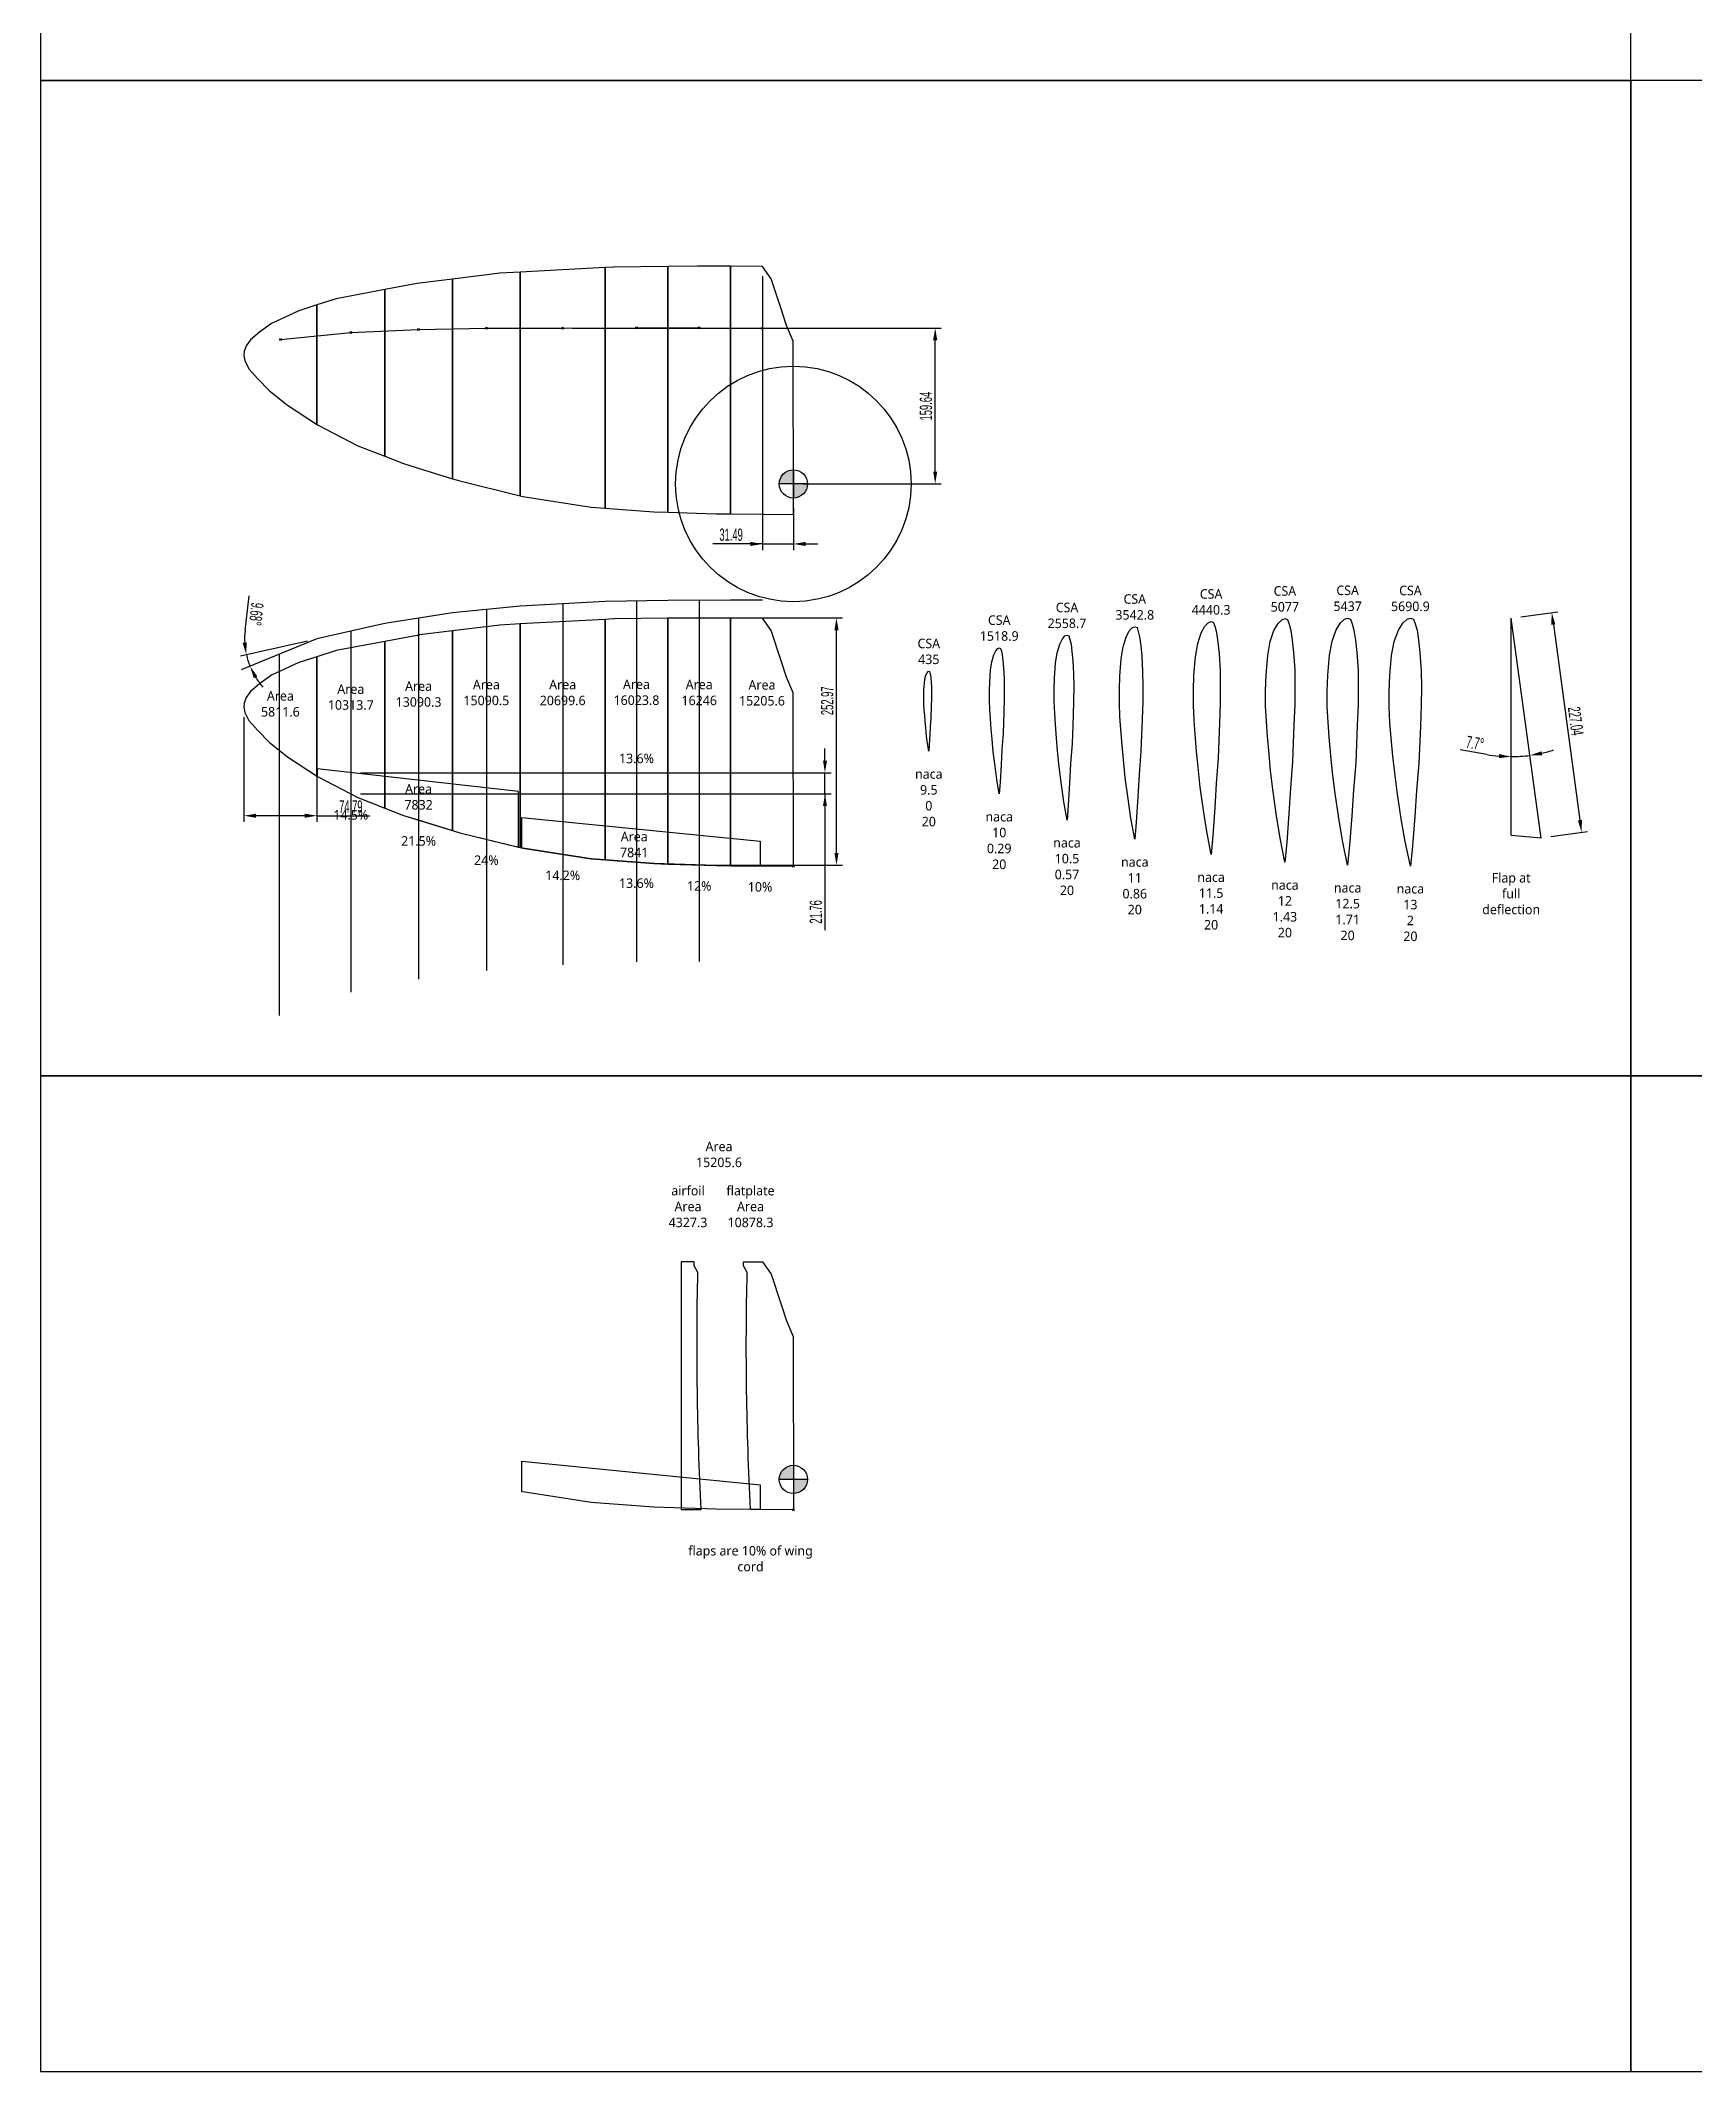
# Model space of a CAD drawing. Header units: centimetres. Extents: x -5325 to 32224, y -11540 to 14619.
# Drawn here: x 4337 to 6031, y 482 to 2562 of the extents above; entities that cross this region are included whole.
import ezdxf

# ---------------------------------------------------------------- set-up
doc = ezdxf.new("R2010")
doc.units = ezdxf.units.CM
doc.header["$PDMODE"] = 3
doc.header["$PDSIZE"] = -5
doc.layers.get('0').update_dxf_attribs({"color": 10})
doc.styles.add('SEACAD_arial_ttf', font='ARIALN.TTF')
doc.styles.get("Standard").update_dxf_attribs({"font": 'ARIALN.TTF', "width": 0.67})
doc.dimstyles.new('ISO-25', dxfattribs={"dimscale": 5, "dimtxt": 2.5, "dimasz": 2.5, "dimexe": 1.25, "dimexo": 2, "dimtad": 1, "dimdsep": 46, "dimtxsty": 'Standard', "dimcen": 2.5, "dimadec": 0, "dimazin": 0, "dimtfac": 1, "dimtmove": 0, "dimatfit": 3, "dimfxl": 1, "dimarcsym": 0})

# ---------------------------------------------------------------- blocks, each defined once
blk = doc.blocks.new('*D455')
at = {"color": 0, "lineweight": -2}
for p, q in [((4882, 2267.2), (5259.7, 2267.2)), ((5253.5, 2120.1), (5253.5, 2254.7)), ((5118.3, 2107.6), (5259.7, 2107.6))]:
    blk.add_line(p, q, dxfattribs=at)
at = {"color": 0}
for points in [[(5255.6, 2254.7), (5251.4, 2254.7), (5253.5, 2267.2)], [(5251.4, 2120.1), (5255.6, 2120.1), (5253.5, 2107.6)]]:
    blk.add_solid(points, dxfattribs=at)
at = {"layer": 'Defpoints', "color": 0}
for p in [(4872, 2267.2), (5253.5, 2267.2), (5108.3, 2107.6)]:
    blk.add_point(p, dxfattribs=at)
at = {"color": 0, "insert": (5244.1, 2187.2), "char_height": 12.5, "attachment_point": 5, "rotation": 90}
blk.add_mtext('159.64', dxfattribs=at)
blk = doc.blocks.new('*D473')
at = {"color": 0, "lineweight": -2}
for p, q in [((5076.8, 2320.4), (5076.8, 2039.9)), ((5108.3, 2083.1), (5108.3, 2039.9)), ((5076.8, 2046.1), (5025.7, 2046.1)), ((5064.3, 2046.1), (5051.8, 2046.1)), ((5076.8, 2046.1), (5108.3, 2046.1)), ((5120.8, 2046.1), (5133.3, 2046.1))]:
    blk.add_line(p, q, dxfattribs=at)
at = {"color": 0}
for points in [[(5064.3, 2044), (5064.3, 2048.2), (5076.8, 2046.1)], [(5120.8, 2048.2), (5120.8, 2044), (5108.3, 2046.1)]]:
    blk.add_solid(points, dxfattribs=at)
at = {"layer": 'Defpoints', "color": 0}
for p in [(5076.8, 2330.4), (5108.3, 2093.1), (5108.3, 2046.1)]:
    blk.add_point(p, dxfattribs=at)
at = {"color": 0, "insert": (5044.5, 2055.5), "char_height": 12.5, "attachment_point": 5}
blk.add_mtext('31.49', dxfattribs=at)
blk = doc.blocks.new('*D474')
at = {"color": 0, "lineweight": -2}
for p, q in [((4545.6, 1868.8), (4545.6, 1761.6)), ((4620.4, 1859.4), (4620.4, 1761.6)), ((4607.9, 1767.8), (4558.1, 1767.8)), ((4620.4, 1767.8), (4674.7, 1767.8))]:
    blk.add_line(p, q, dxfattribs=at)
at = {"color": 0}
for points in [[(4558.1, 1769.9), (4558.1, 1765.7), (4545.6, 1767.8)], [(4607.9, 1765.7), (4607.9, 1769.9), (4620.4, 1767.8)]]:
    blk.add_solid(points, dxfattribs=at)
at = {"layer": 'Defpoints', "color": 0}
for p in [(4545.6, 1878.8), (4620.4, 1869.4), (4545.6, 1767.8)]:
    blk.add_point(p, dxfattribs=at)
at = {"color": 0, "insert": (4655.1, 1777.2), "char_height": 12.5, "attachment_point": 5}
blk.add_mtext('74.79', dxfattribs=at)
blk = doc.blocks.new('*D523')
at = {"color": 0, "lineweight": -2}
for p, q in [((4546.8, 1957.5), (4550.9, 1993)), ((4610.6, 1946.7), (4542, 1931.3))]:
    blk.add_line(p, q, dxfattribs=at)
for start, end in [(173.3299, 183.0084), (192.6869, 202.3665), (212.045, 221.7235)]:
    blk.add_arc((4620.4, 1948.9), 74.1, start, end, dxfattribs=at)
at = {"color": 0}
for points in [[(4544.3, 1944.8), (4548.4, 1945.3), (4548.1, 1932.7)], [(4559.4, 1910.6), (4555.7, 1908.7), (4551.9, 1920.8)]]:
    blk.add_solid(points, dxfattribs=at)
at = {"layer": 'Defpoints', "color": 0}
for p in [(4689.8, 1964.6), (4620.4, 1948.9), (4620.4, 1948.9), (4542.9, 1917.1), (4550.4, 1924.7)]:
    blk.add_point(p, dxfattribs=at)
at = {"color": 0, "insert": (4558.2, 1974.2), "char_height": 12.5, "attachment_point": 5, "rotation": 263.3299}
blk.add_mtext('9.68%%d', dxfattribs=at)
blk = doc.blocks.new('*D531')
at = {"color": 0, "lineweight": -2}
for p, q in [((5021.9, 1970.3), (5158.7, 1970.3)), ((5152.4, 1729.8), (5152.4, 1957.8)), ((5021.9, 1717.3), (5158.7, 1717.3))]:
    blk.add_line(p, q, dxfattribs=at)
at = {"color": 0}
for points in [[(5154.5, 1957.8), (5150.3, 1957.8), (5152.4, 1970.3)], [(5150.3, 1729.8), (5154.5, 1729.8), (5152.4, 1717.3)]]:
    blk.add_solid(points, dxfattribs=at)
at = {"layer": 'Defpoints', "color": 0}
for p in [(5011.9, 1970.3), (5152.4, 1970.3), (5011.9, 1717.3)]:
    blk.add_point(p, dxfattribs=at)
at = {"color": 0, "insert": (5143, 1885.5), "char_height": 12.5, "attachment_point": 5, "rotation": 90}
blk.add_mtext('252.97', dxfattribs=at)
blk = doc.blocks.new('*D532')
at = {"color": 0, "lineweight": -2}
for p, q in [((5140.6, 1824.3), (5140.6, 1836.8)), ((4665.1, 1811.8), (5146.9, 1811.8)), ((5140.6, 1790.1), (5140.6, 1811.8)), ((4665.1, 1790.1), (5146.9, 1790.1)), ((5140.6, 1790.1), (5140.6, 1650.5)), ((5140.6, 1777.6), (5140.6, 1765.1))]:
    blk.add_line(p, q, dxfattribs=at)
at = {"color": 0}
for points in [[(5138.6, 1824.3), (5142.7, 1824.3), (5140.6, 1811.8)], [(5142.7, 1777.6), (5138.6, 1777.6), (5140.6, 1790.1)]]:
    blk.add_solid(points, dxfattribs=at)
at = {"layer": 'Defpoints', "color": 0}
for p in [(4655.1, 1811.8), (5140.6, 1811.8), (4655.1, 1790.1)]:
    blk.add_point(p, dxfattribs=at)
at = {"color": 0, "insert": (5131.3, 1669.3), "char_height": 12.5, "attachment_point": 5, "rotation": 90}
blk.add_mtext('21.76', dxfattribs=at)
blk = doc.blocks.new('*D596')
at = {"color": 0, "lineweight": -2}
for p, q in [((5853.2, 1971.6), (5891, 1976.7)), ((5886.5, 1963.5), (5913.7, 1763.3)), ((5883.8, 1746.6), (5921.6, 1751.8))]:
    blk.add_line(p, q, dxfattribs=at)
at = {"color": 0}
for points in [[(5888.6, 1963.8), (5884.4, 1963.2), (5884.8, 1975.9)], [(5911.6, 1763), (5915.8, 1763.6), (5915.4, 1750.9)]]:
    blk.add_solid(points, dxfattribs=at)
at = {"layer": 'Defpoints', "color": 0}
for p in [(5843.3, 1970.3), (5915.4, 1750.9), (5873.9, 1745.3)]:
    blk.add_point(p, dxfattribs=at)
at = {"color": 0, "insert": (5909.4, 1864.7), "char_height": 12.5, "attachment_point": 5, "rotation": 277.7364}
blk.add_mtext('227.04', dxfattribs=at)
blk = doc.blocks.new('*D597')
at = {"color": 0, "lineweight": -2}
blk.add_line((5818.4, 1830.5), (5791.1, 1835.3), dxfattribs=at)
for start, end in [(259.9085, 264.9542), (282.772, 287.8178), (270, 277.7262)]:
    blk.add_arc((5843.3, 1970.3), 142, start, end, dxfattribs=at)
at = {"color": 0}
for points in [[(5830.7, 1826.7), (5830.9, 1830.9), (5843.3, 1828.3)], [(5874.3, 1833.8), (5875.1, 1829.7), (5862.4, 1829.6)]]:
    blk.add_solid(points, dxfattribs=at)
at = {"layer": 'Defpoints', "color": 0}
for p in [(5843.3, 1970.3), (5843.3, 1970.3), (5856, 1828.8), (5843.3, 1748), (5873.9, 1745)]:
    blk.add_point(p, dxfattribs=at)
at = {"color": 0, "insert": (5806.4, 1842.1), "char_height": 12.5, "attachment_point": 5, "rotation": 349.9085}
blk.add_mtext('7.7%%d', dxfattribs=at)

msp = doc.modelspace()

# ---------------------------------------------------------------- hatches: boundary and pattern name
h = msp.add_hatch(color=3)
h.set_gradient(color1=(255, 0, 0), one_color=1, name='INVSPHERICAL')
h.paths.add_polyline_path([(5108.258, 2107.554), (5108.258, 2122.005, 0.41421356), (5093.807, 2107.554)])
h.paths.add_polyline_path([(5108.258, 2093.103, 0.41421356), (5122.709, 2107.554), (5108.258, 2107.554)])
h = msp.add_hatch(color=3)
h.set_gradient(color1=(255, 0, 0), one_color=1, name='INVSPHERICAL')
h.paths.add_polyline_path([(5108.258, 1088.183), (5108.258, 1102.634, 0.41421356), (5093.807, 1088.183)])
h.paths.add_polyline_path([(5108.258, 1073.732, 0.41421356), (5122.709, 1088.183), (5108.258, 1088.183)])

# ---------------------------------------------------------------- linework, layer by layer
for p, q in [((5108.258, 2122.005), (5108.258, 2093.103)), ((5122.709, 2107.554), (5093.807, 2107.554)), ((5108.258, 1102.634), (5108.258, 1073.732)), ((5122.709, 1088.183), (5093.807, 1088.183))]:
    msp.add_line(p, q)
at = {"color": 3}
for p, q in [((4793.894, 1978.962), (4793.894, 1609.257)), ((4872.035, 1984.857), (4872.035, 1615.153)), ((4947.597, 1987.728), (4947.597, 1618.024)), ((5011.851, 1988.384), (5011.851, 1618.68)), ((4655.073, 1956.757), (4655.073, 1587.053)), ((4724.484, 1969.986), (4724.484, 1600.282)), ((4581.636, 1933.007), (4581.636, 1563.302))]:
    msp.add_line(p, q, dxfattribs=at)
at = {"color": 7}
msp.add_line((5843.301, 1747.966), (5843.301, 1970.261), dxfattribs=at)
at = {"color": 253}
msp.add_line((5873.864, 1744.992), (5843.301, 1970.261), dxfattribs=at)
at = {"color": 1}
msp.add_line((5843.301, 1747.966), (5873.864, 1745.292), dxfattribs=at)
for points in [[(4337.44, 2520.743), (5965.815, 2520.743), (5965.815, 3540.114), (4337.44, 3540.114)], [(4337.44, 1501.372), (5965.815, 1501.372), (5965.815, 2520.743), (4337.44, 2520.743)], [(5965.815, 1501.372), (7594.19, 1501.372), (7594.19, 2520.743), (5965.815, 2520.743)], [(5459.454, 1761.329), (5457.883, 1743.723), (5453.93, 1765.29), (5450.963, 1785.054), (5448.191, 1806.548), (5446.205, 1825.245), (5444.897, 1840.081), (5443.6, 1856.173), (5442.712, 1869.313), (5442.137, 1883.138), (5442.087, 1896.91), (5442.539, 1910.869), (5443.8, 1928.374), (5445.892, 1940.763), (5448.93, 1950.757), (5452.245, 1956.992), (5455.389, 1960.383), (5457.883, 1961.382), (5460.155, 1960.521), (5461.509, 1956.35), (5462.815, 1950.843), (5463.967, 1942.066), (5465.016, 1931.188), (5465.938, 1915.626), (5466.129, 1900.443), (5465.99, 1884.855), (5465.338, 1866.645), (5464.164, 1833.867), (5462.349, 1810), (5461.15, 1787.251)], [(5537.821, 1747.436), (5536.024, 1728.159), (5531.5, 1751.794), (5528.105, 1773.45), (5524.932, 1797), (5522.659, 1817.485), (5521.163, 1833.738), (5519.679, 1851.367), (5518.662, 1865.761), (5518.004, 1880.904), (5517.947, 1895.988), (5518.464, 1911.274), (5519.907, 1930.441), (5522.302, 1944.003), (5525.777, 1954.936), (5529.571, 1961.754), (5533.17, 1965.456), (5536.024, 1966.541), (5538.623, 1965.59), (5540.173, 1961.017), (5541.668, 1954.981), (5542.986, 1945.364), (5544.186, 1933.446), (5545.241, 1916.399), (5545.46, 1899.771), (5545.301, 1882.699), (5544.555, 1862.757), (5543.212, 1826.862), (5541.135, 1800.73), (5539.763, 1775.82)], [(5613.55, 1740.299), (5611.586, 1720.132), (5606.644, 1744.882), (5602.935, 1767.559), (5599.468, 1792.216), (5596.985, 1813.662), (5595.35, 1830.677), (5593.729, 1849.132), (5592.617, 1864.2), (5591.899, 1880.05), (5591.837, 1895.836), (5592.401, 1911.832), (5593.978, 1931.886), (5596.594, 1946.071), (5600.392, 1957.501), (5604.536, 1964.623), (5608.468, 1968.484), (5611.586, 1969.61), (5614.426, 1968.605), (5616.119, 1963.814), (5617.753, 1957.492), (5619.192, 1947.422), (5620.504, 1934.946), (5621.657, 1917.101), (5621.896, 1899.698), (5621.722, 1881.832), (5620.907, 1860.965), (5619.44, 1823.404), (5617.17, 1796.063), (5615.671, 1769.998)], [(5677.913, 1737.73), (5675.84, 1717.286), (5670.62, 1742.4), (5666.703, 1765.407), (5663.042, 1790.422), (5660.419, 1812.176), (5658.693, 1829.436), (5656.98, 1848.154), (5655.807, 1863.437), (5655.048, 1879.512), (5654.982, 1895.519), (5655.578, 1911.737), (5657.244, 1932.067), (5660.007, 1946.442), (5664.017, 1958.02), (5668.394, 1965.227), (5672.547, 1969.129), (5675.84, 1970.261), (5678.839, 1969.232), (5680.627, 1964.368), (5682.353, 1957.952), (5683.873, 1947.737), (5685.258, 1935.081), (5686.476, 1916.982), (5686.728, 1899.334), (5686.544, 1881.218), (5685.683, 1860.062), (5684.134, 1821.979), (5681.737, 1794.263), (5680.154, 1767.837)], [(5742.277, 1736.823), (5740.114, 1716.32), (5734.669, 1741.533), (5730.581, 1764.628), (5726.762, 1789.736), (5724.026, 1811.57), (5722.224, 1828.891), (5720.438, 1847.676), (5719.213, 1863.013), (5718.421, 1879.143), (5718.353, 1895.203), (5718.975, 1911.472), (5720.713, 1931.862), (5723.595, 1946.274), (5727.779, 1957.876), (5732.346, 1965.093), (5736.678, 1968.994), (5740.114, 1970.118), (5743.243, 1969.076), (5745.109, 1964.19), (5746.909, 1957.748), (5748.495, 1947.494), (5749.94, 1934.792), (5751.21, 1916.631), (5751.473, 1898.924), (5751.282, 1880.75), (5750.384, 1859.527), (5748.767, 1821.326), (5746.266, 1793.527), (5744.615, 1767.021)], [(5320.041, 1802.197), (5319.062, 1790.082), (5316.598, 1804.896), (5314.748, 1818.476), (5313.02, 1833.245), (5311.782, 1846.095), (5310.967, 1856.293), (5310.158, 1867.354), (5309.604, 1876.387), (5309.246, 1885.892), (5309.215, 1895.363), (5309.496, 1904.965), (5310.283, 1917.009), (5311.587, 1925.539), (5313.48, 1932.425), (5315.547, 1936.728), (5317.507, 1939.074), (5319.062, 1939.772), (5320.478, 1939.19), (5321.322, 1936.327), (5322.137, 1932.546), (5322.855, 1926.514), (5323.509, 1919.038), (5324.083, 1908.339), (5324.203, 1897.899), (5324.116, 1887.178), (5323.709, 1874.651), (5322.978, 1852.103), (5321.846, 1835.682), (5321.099, 1820.031)], [(5389.777, 1778.729), (5388.473, 1763.41), (5385.191, 1782.158), (5382.727, 1799.342), (5380.425, 1818.03), (5378.776, 1834.288), (5377.69, 1847.189), (5376.614, 1861.183), (5375.876, 1872.61), (5375.398, 1884.634), (5375.357, 1896.613), (5375.732, 1908.756), (5376.779, 1923.986), (5378.517, 1934.769), (5381.038, 1943.469), (5383.791, 1948.903), (5386.402, 1951.861), (5388.473, 1952.737), (5390.359, 1951.994), (5391.483, 1948.37), (5392.568, 1943.583), (5393.524, 1935.952), (5394.395, 1926.493), (5395.16, 1912.958), (5395.319, 1899.753), (5395.204, 1886.193), (5394.662, 1870.352), (5393.688, 1841.837), (5392.181, 1821.072), (5391.185, 1801.281)], [(5247.472, 1840.448), (5246.961, 1833.803), (5245.674, 1841.922), (5244.708, 1849.365), (5243.805, 1857.46), (5243.158, 1864.504), (5242.732, 1870.094), (5242.31, 1876.157), (5242.021, 1881.109), (5241.833, 1886.32), (5241.817, 1891.513), (5241.964, 1896.778), (5242.375, 1903.384), (5243.056, 1908.063), (5244.045, 1911.841), (5245.125, 1914.204), (5246.149, 1915.493), (5246.961, 1915.879), (5247.701, 1915.562), (5248.142, 1913.994), (5248.567, 1911.922), (5248.942, 1908.616), (5249.284, 1904.518), (5249.584, 1898.652), (5249.646, 1892.928), (5249.601, 1887.049), (5249.389, 1880.18), (5249.007, 1867.816), (5248.415, 1858.811), (5248.025, 1850.228)], [(4826.954, 1735.637), (4826.954, 1792.618), (4620.543, 1815.708), (4620.543, 1808.085), (4620.903, 1807.848), (4662.122, 1786.417), (4709.124, 1768.153), (4766.683, 1750.379)], [(5074.128, 1716.337), (5028.996, 1716.72), (4965.294, 1718.824), (4901.182, 1723.561), (4831.163, 1734.608), (4830.318, 1734.814), (4830.318, 1766.054), (5074.128, 1741.76)], [(4337.44, 482), (5965.815, 482), (5965.815, 1501.372), (4337.44, 1501.372)], [(5965.815, 482), (7594.19, 482), (7594.19, 1501.372), (5965.815, 1501.372)], [(5074.128, 1057.213), (5028.996, 1057.597), (4965.294, 1059.701), (4901.182, 1064.437), (4831.163, 1075.484), (4830.318, 1075.691), (4830.318, 1106.931), (5074.128, 1082.637)]]:
    msp.add_lwpolyline(points, close=True, dxfattribs=at)
for points in [[(4915.471, 2329.125), (4828.6, 2324.453), (4828.6, 2095.482), (4831.163, 2094.855), (4901.182, 2083.809), (4915.471, 2082.753)], [(4979.724, 2330.195), (4924.616, 2329.617), (4923.93, 2329.58), (4923.93, 2329.58), (4915.471, 2329.125), (4915.471, 2082.753), (4923.93, 2082.128), (4923.93, 2082.128), (4965.294, 2079.072), (4979.724, 2078.595)], [(5043.978, 2330.437), (5010.019, 2330.512), (4979.724, 2330.195), (4979.724, 2078.595), (5028.996, 2076.968), (5043.978, 2076.84)], [(5043.978, 2076.84), (5108.273, 2076.294), (5108.191, 2253.838), (5101.289, 2269.892), (5095.854, 2286.706), (5085.664, 2317.619), (5076.765, 2330.364), (5043.978, 2330.437)], [(4828.6, 2324.453), (4807.56, 2323.321), (4759.189, 2317.334), (4759.189, 2112.941), (4766.683, 2110.626), (4828.6, 2095.482)], [(4620.368, 2168.448), (4620.903, 2168.096), (4662.122, 2146.664), (4689.779, 2135.918), (4689.779, 2306.502), (4640.043, 2297.212), (4620.368, 2290.876)], [(4725.351, 1952.899), (4723.066, 1952.472), (4723.066, 1952.472), (4689.779, 1946.254), (4689.779, 1775.67), (4709.124, 1768.153), (4723.066, 1763.848), (4723.066, 1763.848), (4723.066, 1763.848), (4759.189, 1752.693), (4759.189, 1957.087), (4725.351, 1952.899), (4723.066, 1952.472)], [(4828.6, 1964.205), (4807.56, 1963.074), (4759.189, 1957.087), (4759.189, 1752.693), (4766.683, 1750.379), (4828.6, 1735.235)], [(4915.471, 1968.877), (4828.6, 1964.205), (4828.6, 1735.235), (4831.163, 1734.608), (4901.182, 1723.561), (4915.471, 1722.505)], [(4979.724, 1969.947), (4924.616, 1969.369), (4923.93, 1969.332), (4923.93, 1969.332), (4915.471, 1968.877), (4915.471, 1722.505), (4923.93, 1721.88), (4923.93, 1721.88), (4965.294, 1718.824), (4979.724, 1718.348)], [(5043.978, 1970.189), (5010.019, 1970.265), (4979.724, 1969.947), (4979.724, 1718.348), (5028.996, 1716.72), (5043.978, 1716.593)], [(5043.978, 1716.593), (5108.273, 1716.047), (5108.191, 1893.59), (5101.289, 1909.644), (5095.854, 1926.458), (5085.664, 1957.371), (5076.765, 1970.117), (5043.978, 1970.189)], [(4620.368, 1808.2), (4620.903, 1807.848), (4662.122, 1786.417), (4689.779, 1775.67), (4689.779, 1946.254), (4640.043, 1936.965), (4620.368, 1930.629)], [(4620.368, 1808.2), (4620.368, 1930.629), (4601.834, 1924.66), (4573.723, 1911.573), (4561.696, 1902.76), (4552.501, 1895.03), (4547.982, 1888.767), (4545.941, 1883.013), (4545.576, 1878.817), (4546.597, 1873.646), (4550.606, 1865.271), (4559.429, 1855.4), (4571.821, 1842.655), (4590.315, 1827.975), (4620.903, 1807.848)]]:
    msp.add_lwpolyline(points, close=True)
for points in [[(4725.351, 2313.146), (4723.066, 2312.72), (4723.066, 2312.72), (4689.779, 2306.502), (4689.779, 2135.918), (4709.124, 2128.401), (4723.066, 2124.095), (4723.066, 2124.095), (4723.066, 2124.095), (4759.189, 2112.941), (4759.189, 2317.334), (4725.351, 2313.146), (4723.066, 2312.72)], [(4620.368, 2168.448), (4620.368, 2290.876), (4601.834, 2284.908), (4573.723, 2271.82), (4561.696, 2263.008), (4552.501, 2255.278), (4547.982, 2249.014), (4545.941, 2243.261), (4545.576, 2239.065), (4546.597, 2233.894), (4550.606, 2225.518), (4559.429, 2215.648), (4571.821, 2202.902), (4590.315, 2188.223), (4620.903, 2168.096)]]:
    msp.add_lwpolyline(points)
at = {"color": 3}
for points in [[(4582.972, 2255.608), (4655.073, 2262.597), (4724.484, 2265.653), (4793.894, 2267.215), (4872.035, 2267.193), (4947.597, 2267.488), (5011.851, 2267.265), (5076.125, 2266.916)], [(5076.765, 1988.432), (5043.978, 1988.505), (4979.724, 1988.263), (4915.471, 1987.193), (4828.6, 1982.521), (4759.189, 1975.403), (4689.779, 1964.57), (4620.368, 1948.944), (4542.904, 1917.069)]]:
    msp.add_lwpolyline(points, dxfattribs=at)
msp.add_lwpolyline([(5006.822, 1311.036), (4993.505, 1311.066), (4993.505, 1057.469), (5013.89, 1057.296, -0.01856716), (5010.485, 1300.143), (5006.775, 1306.765)], format="xyb", close=True)
at = {"color": 0}
msp.add_lwpolyline([(5064.363, 1057.296, -0.01856716), (5060.958, 1300.143), (5057.248, 1306.765), (5057.295, 1311.036), (5076.765, 1310.993), (5085.664, 1298.247), (5095.854, 1267.335), (5101.289, 1250.521), (5108.191, 1234.467), (5108.273, 1056.923)], format="xyb", close=True, dxfattribs=at)
at = {"color": 3}
msp.add_circle((5108.258, 2107.554), 120.57, dxfattribs=at)
for centre in [(5108.258, 2107.554), (5108.258, 1088.183)]:
    msp.add_circle(centre, 14.451)
for p in [(4793.894, 2267.215), (4872.035, 2267.193), (4947.597, 2267.488), (5011.851, 2267.265), (5076.125, 2266.916), (4582.972, 2255.608), (4655.073, 2262.597), (4724.484, 2265.653)]:
    msp.add_point(p, dxfattribs=at)
at = {"color": 1}
for p in [(5108.273, 1716.047), (5108.273, 1056.923)]:
    msp.add_point(p, dxfattribs=at)

# ---------------------------------------------------------------- texts
at = {"color": 5, "char_height": 7.5, "attachment_point": 2, "style": 'SEACAD_arial_ttf'}
for s, insert, width in [('{\\fSegoe UI|b0|i0|c0|p0;\\H1.3x;{\\C256;CSA\\P4440.3}}', (5536.024, 1999.766), 58.20539), ('{\\fSegoe UI|b0|i0|c0|p0;\\H1.3x;{\\C256;CSA\\P5077}}', (5611.586, 2002.835), 58.20539), ('{\\fSegoe UI|b0|i0|c0|p0;\\H1.3x;{\\C256;CSA\\P5437}}', (5675.84, 2003.486), 58.20539), ('{\\fSegoe UI|b0|i0|c0|p0;\\H1.3x;{\\C256;CSA\\P5690.9}}', (5740.114, 2003.343), 58.20539), ('{\\fSegoe UI|b0|i0|c0|p0;\\H1.3x;{\\C256;CSA\\P2558.7}}', (5388.473, 1985.962), 58.20539), ('{\\fSegoe UI|b0|i0|c0|p0;\\H1.3x;{\\C256;CSA\\P3542.8}}', (5457.883, 1994.607), 58.20539), ('{\\fSegoe UI|b0|i0|c0|p0;\\H1.3x;{\\C256;CSA\\P1518.9}}', (5319.062, 1972.997), 58.20539), ('{\\fSegoe UI|b0|i0|c0|p0;\\H1.3x;{\\C256;CSA\\P435}}', (5246.961, 1949.104), 58.20539), ('{\\fSegoe UI|b0|i0|c0|p0;\\H1.3x;{\\C256;Area\\P5811.6}}', (4582.972, 1895.36), 58.20539), ('{\\fSegoe UI|b0|i0|c0|p0;\\H1.3x;{\\C256;Area\\P10313.7}}', (4655.073, 1902.349), 58.20539), ('{\\fSegoe UI|b0|i0|c0|p0;\\H1.3x;{\\C256;Area\\P13090.3}}', (4724.484, 1905.405), 58.20539), ('{\\fSegoe UI|b0|i0|c0|p0;\\H1.3x;{\\C256;Area\\P15090.5}}', (4793.894, 1906.968), 58.20539), ('{\\fSegoe UI|b0|i0|c0|p0;\\H1.3x;{\\C256;Area\\P20699.6}}', (4872.035, 1906.946), 58.20539), ('{\\fSegoe UI|b0|i0|c0|p0;\\H1.3x;{\\C256;Area\\P16023.8}}', (4947.597, 1907.241), 58.20539), ('{\\fSegoe UI|b0|i0|c0|p0;\\H1.3x;{\\C256;Area\\P16246}}', (5011.851, 1907.017), 58.20539), ('{\\fSegoe UI|b0|i0|c0|p0;\\H1.3x;{\\C256;Area\\P15205.6}}', (5076.125, 1906.668), 58.20539), ('{\\fSegoe UI|b0|i0|c0|p0;\\H1.3x;{\\C256;13.6%}}', (4947.597, 1831.387), 58.20539), ('{\\fSegoe UI|b0|i0|c0|p0;\\H1.3x;{\\C256;naca\\P9.5\\P0\\P20}}', (5246.961, 1815.421), 58.20539), ('{\\fSegoe UI|b0|i0|c0|p0;\\H1.3x;{\\C256;Area\\P7832}}', (4724.484, 1800.106), 58.20539), ('{\\fSegoe UI|b0|i0|c0|p0;\\H1.3x;{\\C256;14.5%}}', (4655.073, 1773.543), 58.20539), ('{\\fSegoe UI|b0|i0|c0|p0;\\H1.3x;{\\C256;naca\\P10\\P0.29\\P20}}', (5319.062, 1771.699), 58.20539), ('{\\fSegoe UI|b0|i0|c0|p0;\\H1.3x;{\\C256;21.5%}}', (4724.484, 1746.871), 58.20539), ('{\\fSegoe UI|b0|i0|c0|p0;\\H1.3x;{\\C256;Area\\P7841}}', (4945.281, 1751.284), 58.20539), ('{\\fSegoe UI|b0|i0|c0|p0;\\H1.3x;{\\C256;24%}}', (4793.894, 1727.185), 58.20539), ('{\\fSegoe UI|b0|i0|c0|p0;\\H1.3x;{\\C256;naca\\P10.5\\P0.57\\P20}}', (5388.473, 1745.027), 58.20539), ('{\\fSegoe UI|b0|i0|c0|p0;\\H1.3x;{\\C256;14.2%}}', (4872.035, 1711.621), 58.20539), ('{\\fSegoe UI|b0|i0|c0|p0;\\H1.3x;{\\C256;naca\\P11\\P0.86\\P20}}', (5457.883, 1725.341), 58.20539), ('{\\fSegoe UI|b0|i0|c0|p0;\\H1.3x;{\\C256;naca\\P11.5\\P1.14\\P20}}', (5536.024, 1709.777), 58.20539), ('{\\fSegoe UI|b0|i0|c0|p0;\\H1.3x;{\\C256;Flap at full deflection}}', (5843.301, 1709.138), 58.20539), ('{\\fSegoe UI|b0|i0|c0|p0;\\H1.3x;{\\C256;13.6%}}', (4947.597, 1703.593), 58.20539), ('{\\fSegoe UI|b0|i0|c0|p0;\\H1.3x;{\\C256;12%}}', (5011.851, 1700.748), 58.20539), ('{\\fSegoe UI|b0|i0|c0|p0;\\H1.3x;{\\C256;10%}}', (5074.128, 1699.798), 58.20539), ('{\\fSegoe UI|b0|i0|c0|p0;\\H1.3x;{\\C256;naca\\P12\\P1.43\\P20}}', (5611.586, 1701.749), 58.20539), ('{\\fSegoe UI|b0|i0|c0|p0;\\H1.3x;{\\C256;naca\\P12.5\\P1.71\\P20}}', (5675.84, 1698.904), 58.20539), ('{\\fSegoe UI|b0|i0|c0|p0;\\H1.3x;{\\C256;naca\\P13\\P2\\P20}}', (5740.114, 1697.937), 58.20539), ('{\\fSegoe UI|b0|i0|c0|p0;\\H1.3x;{\\C256;Area\\P15205.6}}', (5032.133, 1433.981), 58.20539), ('{\\fSegoe UI|b0|i0|c0|p0;\\H1.3x;{\\C256;airfoil\\PArea\\P4327.3}}', (5000.378, 1388.755), 58.20539), ('{\\fSegoe UI|b0|i0|c0|p0;\\H1.3x;{\\C256;flatplate\\PArea\\P10878.3}}', (5064.369, 1388.755), 58.20539), ('{\\fSegoe UI|b0|i0|c0|p0;\\H1.3x;{\\C256;flaps are 10% of wing cord}}', (5064.369, 1020.034), 129.68445)]:
    msp.add_mtext(s, dxfattribs=dict(at, insert=insert, width=width))

# ---------------------------------------------------------------- dimensions: what is measured, and where the dimension line sits
at = {"color": 5}
for base, p1, p2, angle, picture, middle in [((5108.258, 2046.105), (5076.765, 2330.364), (5108.258, 2093.103), 180, '*D473', (5044.548, 2046.105)), ((5253.491, 2267.193), (5108.258, 2107.554), (4872.035, 2267.193), 270, '*D455', (5253.491, 2187.235)), ((5152.4112, 1970.2608), (5011.8512, 1717.2865), (5011.8512, 1970.2608), 270, '*D531', (5152.4112, 1885.5332)), ((4545.576, 1767.82), (4620.368, 1869.414), (4545.576, 1878.817), 180, '*D474', (4655.073, 1767.82)), ((5140.649, 1811.845), (4655.073, 1790.082), (4655.073, 1811.845), 270, '*D532', (5140.649, 1669.343))]:
    dim = msp.add_linear_dim(base=base, p1=p1, p2=p2, angle=angle, dimstyle='ISO-25', dxfattribs=at)
    dim.commit()
    dim.dimension.update_dxf_attribs({"geometry": picture, "text_midpoint": middle, "dimtype": 160})
at = {"color": 3}
dim = msp.add_angular_dim_2l(base=(4550.377, 1924.653), line1=((4689.779, 1964.57), (4620.368, 1948.944)), line2=((4620.368, 1948.944), (4542.904, 1917.069)), dimstyle='ISO-25', override={"dimadec": 2}, dxfattribs=at)
dim.commit()
dim.dimension.update_dxf_attribs({"geometry": '*D523', "text_midpoint": (4558.17, 1974.208)})
at = {"color": 1}
dim = msp.add_aligned_dim(p1=(5843.301, 1970.261), p2=(5873.864, 1745.292), distance=41.904, dimstyle='ISO-25', dxfattribs=at)
dim.commit()
dim.dimension.update_dxf_attribs({"geometry": '*D596', "text_midpoint": (5909.395, 1864.679)})
dim = msp.add_angular_dim_2l(base=(5856.048, 1828.848), line1=((5843.301, 1747.966), (5843.301, 1970.261)), line2=((5873.864, 1744.992), (5843.301, 1970.261)), dimstyle='ISO-25', override={"dimadec": 1}, dxfattribs=at)
dim.commit()
dim.dimension.update_dxf_attribs({"geometry": '*D597', "text_midpoint": (5806.399, 1842.133)})

doc.saveas('drawing.dxf')
